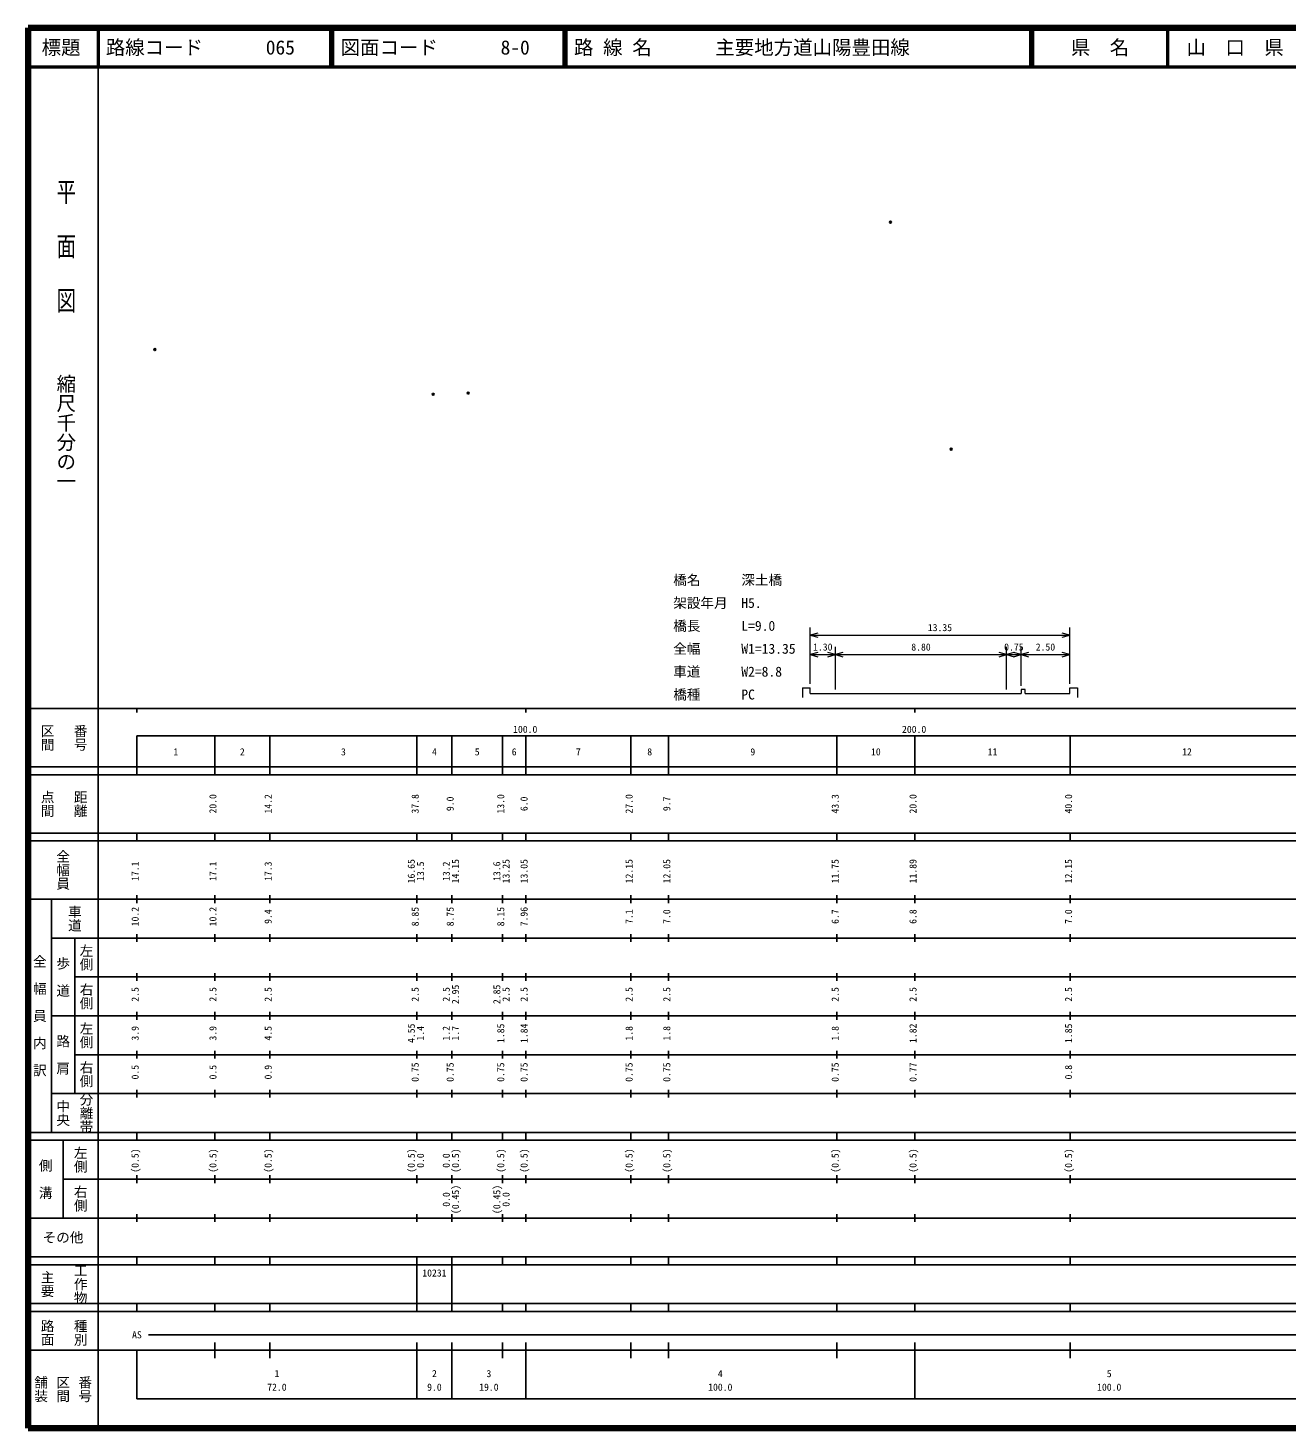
# Model space of a CAD drawing. Units: millimetres on the paper, with parts at other scales. Extents: x 40 to 680, y 20 to 380.
# Drawn here: x 40 to 363.7, y 20 to 380 of the extents above; entities that cross this region are included whole.
import ezdxf
from ezdxf.enums import TextEntityAlignment as Align

# ---------------------------------------------------------------- set-up
doc = ezdxf.new("R2010")
doc.units = ezdxf.units.MM
doc.header["$PDMODE"] = 32
doc.header["$PDSIZE"] = 0.5
doc.layers.add('S-OTRS', color=6, linetype='Continuous')
doc.layers.add('S-TTL-TXT', color=7, linetype='Continuous')
for name, color, linetype, lineweight in [('S-STR-HTXT', 7, 'Continuous', 13), ('S-TTL', 2, 'Continuous', 140), ('S-TTL-BAND', 7, 'Continuous', 25), ('S-TTL-LINE', 7, 'Continuous', 50)]:
    doc.layers.add(name, color=color, linetype=linetype, lineweight=lineweight)
doc.styles.add('@ＭＳ ゴシック', font='')
doc.styles.add('ＭＳ ゴシック', font='')
doc.styles.get('@ＭＳ ゴシック').set_extended_font_data('@MS Gothic')
doc.styles.get('ＭＳ ゴシック').set_extended_font_data('MS Gothic')

msp = doc.modelspace()

# ---------------------------------------------------------------- linework, layer by layer
at = {"layer": 'S-OTRS'}
for p in [(261.73, 330.038), (72.619, 297.316), (144.208, 285.807), (153.198, 286.136), (277.368, 271.73)]:
    msp.add_point(p, dxfattribs=at)
at = {"layer": 'S-STR-HTXT'}
for p, q in [((241.106, 211.359), (241.106, 225.859)), ((243.038, 224.377), (241.106, 223.859)), ((241.106, 223.859), (307.856, 223.859)), ((241.106, 223.859), (243.038, 223.342)), ((307.856, 223.859), (305.925, 224.377)), ((305.925, 223.342), (307.856, 223.859)), ((307.856, 211.359), (307.856, 225.859)), ((247.606, 209.859), (247.606, 220.859)), ((291.606, 209.859), (291.606, 220.859)), ((295.356, 210.859), (295.356, 220.859)), ((243.038, 219.377), (241.106, 218.859)), ((241.106, 218.859), (247.606, 218.859)), ((241.106, 218.859), (243.038, 218.342)), ((247.606, 218.859), (245.675, 219.377)), ((245.675, 218.342), (247.606, 218.859)), ((249.538, 219.377), (247.606, 218.859)), ((247.606, 218.859), (291.606, 218.859)), ((247.606, 218.859), (249.538, 218.342)), ((291.606, 218.859), (289.675, 219.377)), ((289.675, 218.342), (291.606, 218.859)), ((293.538, 219.377), (291.606, 218.859)), ((291.606, 218.859), (295.356, 218.859)), ((291.606, 218.859), (293.538, 218.342)), ((295.356, 218.859), (293.425, 219.377)), ((293.425, 218.342), (295.356, 218.859)), ((297.288, 219.377), (295.356, 218.859)), ((295.356, 218.859), (307.856, 218.859)), ((295.356, 218.859), (297.288, 218.342)), ((307.856, 218.859), (305.925, 219.377)), ((305.925, 218.342), (307.856, 218.859)), ((239.106, 210.359), (241.106, 210.359)), ((239.106, 210.359), (239.106, 207.859)), ((241.106, 208.859), (241.106, 210.359)), ((241.106, 208.859), (247.606, 208.859)), ((247.606, 208.859), (291.606, 208.859)), ((291.606, 208.859), (295.356, 208.859)), ((296.356, 209.859), (295.356, 209.859)), ((295.356, 209.859), (295.356, 208.859)), ((296.356, 208.859), (296.356, 209.859)), ((296.356, 208.859), (307.856, 208.859)), ((307.856, 208.859), (307.856, 210.359)), ((307.856, 210.359), (309.856, 210.359)), ((309.856, 210.359), (309.856, 207.859))]:
    msp.add_line(p, q, dxfattribs=at)
at = {"layer": 'S-TTL'}
for p, q in [((40, 380), (40, 20)), ((680, 380), (40, 380)), ((40, 20), (680, 20))]:
    msp.add_line(p, q, dxfattribs=at)
at = {"layer": 'S-TTL-BAND'}
for p, q in [((58, 370), (58, 20)), ((40, 205), (579, 205)), ((68, 205), (68, 204)), ((168, 205), (168, 204)), ((268, 205), (268, 204)), ((68, 198), (579, 198)), ((68, 198), (68, 188)), ((88, 188), (88, 198)), ((102.2, 188), (102.2, 198)), ((140, 188), (140, 198)), ((149, 188), (149, 198)), ((162, 188), (162, 198)), ((168, 188), (168, 198)), ((195, 188), (195, 198)), ((204.7, 188), (204.7, 198)), ((248, 188), (248, 198)), ((268, 188), (268, 198)), ((308, 188), (308, 198)), ((40, 190), (579, 190)), ((40, 188), (579, 188)), ((40, 173), (579, 173)), ((68, 171), (68, 173)), ((88, 171), (88, 173)), ((102.2, 171), (102.2, 173)), ((140, 171), (140, 173)), ((149, 171), (149, 173)), ((162, 171), (162, 173)), ((168, 171), (168, 173)), ((195, 171), (195, 173)), ((204.7, 171), (204.7, 173)), ((248, 171), (248, 173)), ((268, 171), (268, 173)), ((308, 171), (308, 173)), ((40, 171), (579, 171)), ((40, 156), (579, 156)), ((46, 96), (46, 156)), ((68, 155), (68, 157)), ((88, 155), (88, 157)), ((102.2, 155), (102.2, 157)), ((140, 155), (140, 157)), ((149, 155), (149, 157)), ((162, 155), (162, 157)), ((168, 155), (168, 157)), ((195, 155), (195, 157)), ((204.7, 155), (204.7, 157)), ((248, 155), (248, 157)), ((268, 155), (268, 157)), ((308, 155), (308, 157)), ((46, 146), (579, 146)), ((52, 146), (52, 106)), ((68, 145), (68, 147)), ((88, 145), (88, 147)), ((102.2, 145), (102.2, 147)), ((140, 145), (140, 147)), ((149, 145), (149, 147)), ((162, 145), (162, 147)), ((168, 145), (168, 147)), ((195, 145), (195, 147)), ((204.7, 145), (204.7, 147)), ((248, 145), (248, 147)), ((268, 145), (268, 147)), ((308, 145), (308, 147)), ((68, 135), (68, 137)), ((88, 135), (88, 137)), ((102.2, 135), (102.2, 137)), ((140, 135), (140, 137)), ((149, 135), (149, 137)), ((162, 135), (162, 137)), ((168, 135), (168, 137)), ((195, 135), (195, 137)), ((204.7, 135), (204.7, 137)), ((248, 135), (248, 137)), ((268, 135), (268, 137)), ((308, 135), (308, 137)), ((52, 136), (579, 136)), ((46, 126), (579, 126)), ((68, 125), (68, 127)), ((88, 125), (88, 127)), ((102.2, 125), (102.2, 127)), ((140, 125), (140, 127)), ((149, 125), (149, 127)), ((162, 125), (162, 127)), ((168, 125), (168, 127)), ((195, 125), (195, 127)), ((204.7, 125), (204.7, 127)), ((248, 125), (248, 127)), ((268, 125), (268, 127)), ((308, 125), (308, 127)), ((52, 116), (579, 116)), ((68, 115), (68, 117)), ((88, 115), (88, 117)), ((102.2, 115), (102.2, 117)), ((140, 115), (140, 117)), ((149, 115), (149, 117)), ((162, 115), (162, 117)), ((168, 115), (168, 117)), ((195, 115), (195, 117)), ((204.7, 115), (204.7, 117)), ((248, 115), (248, 117)), ((268, 115), (268, 117)), ((308, 115), (308, 117)), ((46, 106), (579, 106)), ((68, 105), (68, 107)), ((88, 105), (88, 107)), ((102.2, 105), (102.2, 107)), ((140, 105), (140, 107)), ((149, 105), (149, 107)), ((162, 105), (162, 107)), ((168, 105), (168, 107)), ((195, 105), (195, 107)), ((204.7, 105), (204.7, 107)), ((248, 105), (248, 107)), ((268, 105), (268, 107)), ((308, 105), (308, 107)), ((40, 96), (579, 96)), ((40, 94), (579, 94)), ((49, 94), (49, 74)), ((68, 94), (68, 96)), ((88, 94), (88, 96)), ((102.2, 94), (102.2, 96)), ((140, 94), (140, 96)), ((149, 94), (149, 96)), ((162, 94), (162, 96)), ((168, 94), (168, 96)), ((195, 94), (195, 96)), ((204.7, 94), (204.7, 96)), ((248, 94), (248, 96)), ((268, 94), (268, 96)), ((308, 94), (308, 96)), ((49, 84), (579, 84)), ((68, 83), (68, 85)), ((88, 83), (88, 85)), ((102.2, 83), (102.2, 85)), ((140, 83), (140, 85)), ((149, 83), (149, 85)), ((162, 83), (162, 85)), ((168, 83), (168, 85)), ((195, 83), (195, 85)), ((204.7, 83), (204.7, 85)), ((248, 83), (248, 85)), ((268, 83), (268, 85)), ((308, 83), (308, 85)), ((40, 74), (579, 74)), ((68, 73), (68, 75)), ((88, 73), (88, 75)), ((102.2, 73), (102.2, 75)), ((140, 73), (140, 75)), ((149, 73), (149, 75)), ((162, 73), (162, 75)), ((168, 73), (168, 75)), ((195, 73), (195, 75)), ((204.7, 73), (204.7, 75)), ((248, 73), (248, 75)), ((268, 73), (268, 75)), ((308, 73), (308, 75)), ((40, 64), (579, 64)), ((40, 62), (579, 62)), ((68, 62), (68, 64)), ((88, 62), (88, 64)), ((102.2, 62), (102.2, 64)), ((140, 62), (140, 64)), ((140, 52), (140, 62)), ((149, 62), (149, 64)), ((149, 52), (149, 62)), ((162, 62), (162, 64)), ((168, 62), (168, 64)), ((195, 62), (195, 64)), ((204.7, 62), (204.7, 64)), ((248, 62), (248, 64)), ((268, 62), (268, 64)), ((308, 62), (308, 64)), ((40, 52), (579, 52)), ((68, 50), (68, 52)), ((88, 50), (88, 52)), ((102.2, 50), (102.2, 52)), ((140, 50), (140, 52)), ((149, 50), (149, 52)), ((162, 50), (162, 52)), ((168, 50), (168, 52)), ((195, 50), (195, 52)), ((204.7, 50), (204.7, 52)), ((248, 50), (248, 52)), ((268, 50), (268, 52)), ((308, 50), (308, 52)), ((40, 50), (579, 50)), ((71, 44), (565, 44)), ((40, 40), (579, 40)), ((68, 40), (68, 27.5)), ((88, 38), (88, 42)), ((102.2, 38), (102.2, 42)), ((140, 27.5), (140, 42)), ((149, 27.5), (149, 42)), ((162, 38), (162, 42)), ((168, 27.5), (168, 42)), ((195, 38), (195, 42)), ((204.7, 38), (204.7, 42)), ((248, 38), (248, 42)), ((268, 27.5), (268, 42)), ((308, 38), (308, 42)), ((68, 27.5), (579, 27.5))]:
    msp.add_line(p, q, dxfattribs=at)
at = {"layer": 'S-TTL-LINE'}
for p, q in [((58, 380), (58, 370)), ((117.75, 380), (117.75, 370)), ((118.25, 380), (118.25, 370)), ((177.75, 380), (177.75, 370)), ((178.25, 380), (178.25, 370)), ((297.75, 380), (297.75, 370)), ((298.25, 380), (298.25, 370)), ((333, 380), (333, 370)), ((40, 370), (680, 370))]:
    msp.add_line(p, q, dxfattribs=at)

# ---------------------------------------------------------------- texts
at = {"layer": 'S-STR-HTXT', "style": 'ＭＳ ゴシック'}
for s, p in [('橋名\u3000\u3000\u3000深土橋', (205.898, 236.002)), ('架設年月\u3000H5.', (205.898, 230.111)), ('橋長\u3000\u3000\u3000L=9.0', (205.898, 224.22)), ('全幅\u3000\u3000\u3000W1=13.35', (205.898, 218.328)), ('車道\u3000\u3000\u3000W2=8.8', (205.897, 212.437)), ('橋種\u3000\u3000\u3000PC', (205.897, 206.546))]:
    msp.add_text(s, height=2.566, dxfattribs=at).set_placement(p, align=Align.BOTTOM_LEFT)
for s, p in [('13.35', (274.481, 224.359)), ('1.30', (244.356, 219.359)), ('8.80', (269.606, 219.359)), ('0.75', (293.481, 219.359)), ('2.50', (301.606, 219.359))]:
    msp.add_text(s, height=1.833, dxfattribs=at).set_placement(p, align=Align.BOTTOM_CENTER)
at = {"layer": 'S-TTL-BAND', "style": '@ＭＳ ゴシック', "width": 1.4}
msp.add_text('平  面  図', height=3.666, rotation=270, dxfattribs=at).set_placement((49.777, 306.475), align=Align.MIDDLE_RIGHT)
at = {"layer": 'S-TTL-BAND', "style": '@ＭＳ ゴシック'}
msp.add_text('縮尺千分の一', height=3.666, rotation=270, dxfattribs=at).set_placement((49.777, 261.03), align=Align.MIDDLE_RIGHT)
for s, p in [('区間', (45, 197.5)), ('番号', (53.5, 197.5)), ('点間', (45, 180.5)), ('距離', (53.5, 180.5)), ('全幅員', (49, 163.5)), ('車道', (52, 151)), ('左側', (55, 141)), ('全\u3000幅\u3000員\u3000内\u3000訳', (43, 126)), ('歩\u3000道', (49, 136)), ('右側', (55, 131)), ('左側', (55, 121)), ('路\u3000肩', (49, 116)), ('右側', (55, 111)), ('分離帯', (55, 101)), ('中央', (49, 101)), ('左側', (53.5, 89)), ('側\u3000溝', (44.5, 84)), ('右側', (53.5, 79)), ('工作物', (53.5, 57)), ('主要', (45, 57)), ('路面', (45, 44.5)), ('種別', (53.5, 44.5)), ('舗装', (43.333, 30)), ('区間', (49, 30)), ('番号', (54.667, 30))]:
    msp.add_text(s, height=2.566, rotation=270, dxfattribs=at).set_placement(p, align=Align.MIDDLE_CENTER)
at = {"layer": 'S-TTL-BAND', "style": 'ＭＳ ゴシック'}
for s, p in [('100.0', (167.844, 198.195)), ('200.0', (267.844, 198.195)), ('1', (78, 192.405)), ('2', (95.1, 192.405)), ('3', (121.1, 192.405)), ('4', (144.5, 192.405)), ('5', (155.5, 192.405)), ('6', (165, 192.405)), ('7', (181.5, 192.405)), ('8', (199.85, 192.405)), ('9', (226.35, 192.405)), ('10', (258, 192.405)), ('11', (288, 192.405)), ('12', (338, 192.405)), ('AS', (68, 42.5)), ('1', (104, 32.523)), ('2', (144.5, 32.523)), ('3', (158.5, 32.523)), ('4', (218, 32.523)), ('5', (318, 32.523)), ('72.0', (104, 29.033)), ('9.0', (144.5, 29.033)), ('19.0', (158.5, 29.033)), ('100.0', (218, 29.033)), ('100.0', (318, 29.033))]:
    msp.add_text(s, height=1.833, dxfattribs=at).set_placement(p, align=Align.BOTTOM_CENTER)
for s, p in [('20.0', (89, 180.5)), ('14.2', (103.2, 180.5)), ('37.8', (141, 180.5)), ('9.0', (150, 180.5)), ('13.0', (163, 180.5)), ('6.0', (169, 180.5)), ('27.0', (196, 180.5)), ('9.7', (205.7, 180.5)), ('43.3', (249, 180.5)), ('20.0', (269, 180.5)), ('40.0', (309, 180.5)), ('16.65', (140, 163.174)), ('14.15', (151.37, 163.174)), ('13.25', (164.37, 163.174)), ('13.05', (169, 163.174)), ('12.15', (196, 163.174)), ('12.05', (205.7, 163.174)), ('11.75', (249, 163.174)), ('11.89', (269, 163.174)), ('12.15', (309, 163.174)), ('17.1', (69, 163.174)), ('17.1', (89, 163.174)), ('17.3', (103.2, 163.174)), ('13.5', (142.37, 163.174)), ('13.2', (149, 163.174)), ('13.6', (162, 163.174)), ('10.2', (69, 151.5)), ('10.2', (89, 151.5)), ('9.4', (103.2, 151.5)), ('8.85', (141, 151.5)), ('8.75', (150, 151.5)), ('8.15', (163, 151.5)), ('7.96', (169, 151.5)), ('7.1', (196, 151.5)), ('7.0', (205.7, 151.5)), ('6.7', (249, 151.5)), ('6.8', (269, 151.5)), ('7.0', (309, 151.5)), ('2.5', (69, 131.5)), ('2.5', (89, 131.5)), ('2.5', (103.2, 131.5)), ('2.5', (141, 131.5)), ('2.5', (149, 131.5)), ('2.95', (151.37, 131.5)), ('2.85', (162, 131.5)), ('2.5', (164.37, 131.5)), ('2.5', (169, 131.5)), ('2.5', (196, 131.5)), ('2.5', (205.7, 131.5)), ('2.5', (249, 131.5)), ('2.5', (269, 131.5)), ('2.5', (309, 131.5)), ('3.9', (69, 121.5)), ('3.9', (89, 121.5)), ('4.5', (103.2, 121.5)), ('4.55', (140, 121.5)), ('1.4', (142.37, 121.5)), ('1.2', (149, 121.5)), ('1.7', (151.37, 121.5)), ('1.85', (163, 121.5)), ('1.84', (169, 121.5)), ('1.8', (196, 121.5)), ('1.8', (205.7, 121.5)), ('1.8', (249, 121.5)), ('1.82', (269, 121.5)), ('1.85', (309, 121.5)), ('0.5', (69, 111.5)), ('0.5', (89, 111.5)), ('0.9', (103.2, 111.5)), ('0.75', (141, 111.5)), ('0.75', (150, 111.5)), ('0.75', (163, 111.5)), ('0.75', (169, 111.5)), ('0.75', (196, 111.5)), ('0.75', (205.7, 111.5)), ('0.75', (249, 111.5)), ('0.77', (269, 111.5)), ('0.8', (309, 111.5)), ('(0.5)', (69, 88.764)), ('(0.5)', (89, 88.764)), ('(0.5)', (103.2, 88.764)), ('(0.5)', (140, 88.764)), ('0.0', (142.37, 88.764)), ('0.0', (149, 88.764)), ('(0.5)', (151.37, 88.764)), ('(0.5)', (163, 88.764)), ('(0.5)', (169, 88.764)), ('(0.5)', (196, 88.764)), ('(0.5)', (205.7, 88.764)), ('(0.5)', (249, 88.764)), ('(0.5)', (269, 88.764)), ('(0.5)', (309, 88.764)), ('0.0', (149, 78.764)), ('(0.45)', (151.37, 78.764)), ('(0.45)', (162, 78.764)), ('0.0', (164.37, 78.764))]:
    msp.add_text(s, height=1.833, rotation=90, dxfattribs=at).set_placement(p, align=Align.BOTTOM_CENTER)
msp.add_text('その他', height=2.566, dxfattribs=at).set_placement((49, 69), align=Align.MIDDLE_CENTER)
msp.add_text('10231', height=1.833, dxfattribs=at).set_placement((141.375, 58.405), align=Align.BOTTOM_LEFT)
at = {"layer": 'S-TTL-TXT', "style": 'ＭＳ ゴシック'}
for s, p in [('標題', (48.5, 375)), ('県\u3000名', (315.625, 375)), ('山\u3000口\u3000県', (350.375, 375))]:
    msp.add_text(s, height=3.666, dxfattribs=at).set_placement(p, align=Align.MIDDLE_CENTER)
for s, p in [('路線コード', (60, 375)), ('065', (101.142, 375)), ('図面コード', (120.38, 375)), ('8-0', (161.521, 375)), ('路 線 名', (180.38, 375)), ('主要地方道山陽豊田線', (216.734, 375))]:
    msp.add_text(s, height=3.666, dxfattribs=at).set_placement(p, align=Align.MIDDLE_LEFT)

doc.saveas('drawing.dxf')
